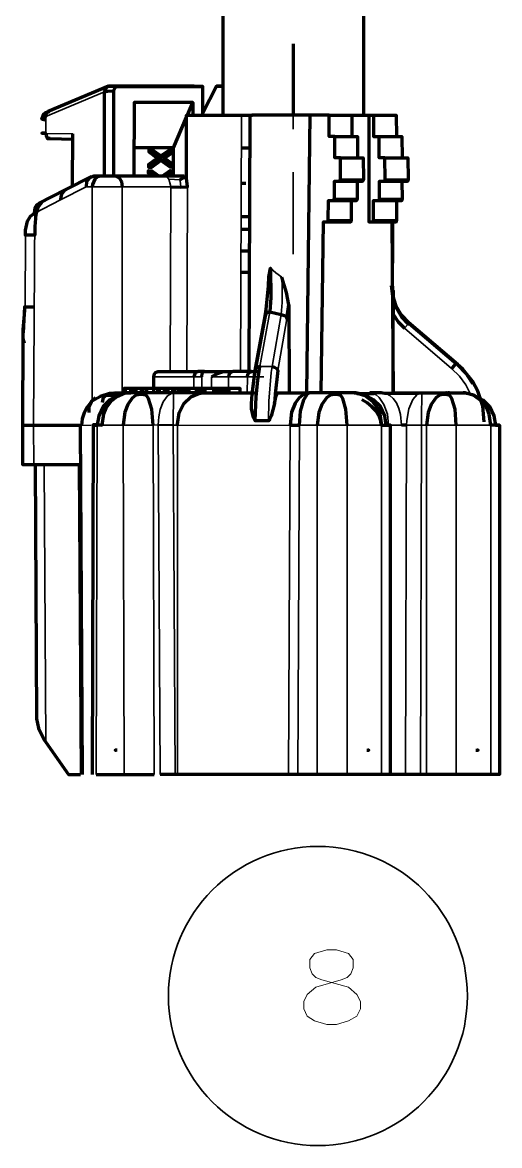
# Model space of a CAD drawing. Header units: millimetres. Extents: x 0 to 174, y 0 to 33.
# Drawn here: x 31.05 to 31.49, y 3.745 to 4.779 of the extents above; entities that cross this region are included whole.
import ezdxf

# ---------------------------------------------------------------- set-up
doc = ezdxf.new("R2010")
doc.units = ezdxf.units.MM
doc.layers.add('PDF_Geomertry', color=7, linetype='Continuous', true_color=0x405f80)

msp = doc.modelspace()

# ---------------------------------------------------------------- linework, layer by layer
at = {"layer": 'PDF_Geomertry', "lineweight": 70}
for points in [[(31.2346, 6.7637), (31.2346, 4.694)], [(31.3646, 4.694), (31.3646, 6.7637)], [(31.1292, 4.7206), (31.0736, 4.6974)], [(31.1297, 4.7206), (31.1283, 4.7203), (31.1269, 4.719), (31.1258, 4.7158), (31.1258, 4.7156)], [(31.2163, 4.694), (31.2164, 4.7204), (31.2083, 4.7206), (31.1447, 4.7206), (31.1297, 4.7206), (31.1299, 4.7206), (31.1371, 4.7204)], [(31.134, 4.7165), (31.1356, 4.7194), (31.1371, 4.7204), (31.2164, 4.7204)], [(31.2163, 4.696), (31.229, 4.7206)], [(31.2346, 4.7206), (31.229, 4.7206), (31.2346, 4.7204)], [(31.1256, 4.6379), (31.1258, 4.7156), (31.1285, 4.7161), (31.134, 4.7165), (31.1338, 4.6379)], [(31.0711, 4.6894), (31.0686, 4.69), (31.0681, 4.6903), (31.0679, 4.6906), (31.0679, 4.6907), (31.0679, 4.691), (31.0682, 4.6913), (31.0689, 4.6917), (31.0715, 4.6928), (31.0718, 4.6954), (31.0735, 4.6972), (31.0749, 4.6975)], [(31.0736, 4.6972), (31.071, 4.6958), (31.0692, 4.6943), (31.0679, 4.6907)], [(31.2071, 4.7058), (31.1529, 4.7058), (31.1526, 4.6379)], [(31.2021, 4.694), (31.2071, 4.7058), (31.2071, 4.694)], [(31.1867, 4.6281), (31.1961, 4.6276), (31.2018, 4.6281), (31.2021, 4.6281), (31.2014, 4.6357), (31.2011, 4.6374), (31.2014, 4.694), (31.2363, 4.694), (31.2622, 4.694)], [(31.1893, 4.6379), (31.1894, 4.6638), (31.2014, 4.6922)], [(31.2521, 4.694), (31.2556, 4.694), (31.2582, 4.694), (31.2594, 4.694), (31.2599, 4.694), (31.2601, 4.694), (31.2601, 4.694), (31.2601, 4.694), (31.2601, 4.694)], [(31.2596, 4.694), (31.2586, 4.4578)], [(31.3329, 4.694), (31.3154, 4.694), (31.2614, 4.694)], [(31.3121, 4.4381), (31.3154, 4.694)], [(31.3381, 4.6743), (31.3329, 4.6743), (31.3329, 4.694), (31.3539, 4.694), (31.3692, 4.694), (31.3736, 4.694), (31.3944, 4.694), (31.3947, 4.6743)], [(31.3539, 4.6743), (31.3539, 4.694)], [(31.3692, 4.694), (31.3692, 4.5956), (31.3726, 4.5956), (31.3942, 4.5956), (31.3946, 4.5958), (31.395, 4.5961), (31.3953, 4.5975), (31.3951, 4.6153)], [(31.3736, 4.694), (31.3736, 4.6743), (31.3789, 4.6743)], [(31.0711, 4.6775), (31.0686, 4.6774), (31.0679, 4.6774), (31.0678, 4.6774), (31.0679, 4.6774), (31.0679, 4.6774), (31.0715, 4.6772), (31.0718, 4.6754), (31.0726, 4.6738), (31.0733, 4.6732), (31.074, 4.6726), (31.0756, 4.6724), (31.0964, 4.6718)], [(31.0962, 4.6286), (31.0964, 4.6767)], [(31.0756, 4.6724), (31.0728, 4.6724), (31.0728, 4.6724), (31.0728, 4.6724), (31.0728, 4.6725), (31.0751, 4.6725)], [(31.3431, 4.6546), (31.3379, 4.6546), (31.3381, 4.6743), (31.359, 4.6743), (31.359, 4.6546)], [(31.3842, 4.6546), (31.379, 4.6546), (31.3789, 4.6743), (31.3999, 4.6743), (31.4001, 4.6546)], [(31.1894, 4.6638), (31.1528, 4.6638)], [(31.1662, 4.6486), (31.1743, 4.6543), (31.1772, 4.6543), (31.1693, 4.66), (31.1664, 4.6601), (31.1743, 4.6543)], [(31.1775, 4.6565), (31.1862, 4.6625), (31.1892, 4.6625), (31.1789, 4.6556), (31.1693, 4.6625), (31.1664, 4.6625), (31.1664, 4.6601)], [(31.1693, 4.6625), (31.1693, 4.66)], [(31.189, 4.6461), (31.189, 4.6486), (31.1811, 4.6543), (31.189, 4.66), (31.1892, 4.6625)], [(31.2519, 4.6638), (31.2594, 4.6638)], [(31.1772, 4.6543), (31.1692, 4.6486), (31.1662, 4.6486), (31.1662, 4.6461), (31.1692, 4.6461), (31.1692, 4.6486)], [(31.1692, 4.6461), (31.1789, 4.6531), (31.189, 4.6461), (31.1861, 4.6461), (31.1775, 4.6521)], [(31.3418, 4.6329), (31.3424, 4.6332), (31.3426, 4.6336), (31.3431, 4.635), (31.3431, 4.6546), (31.3642, 4.6546), (31.3643, 4.635), (31.3639, 4.6336), (31.3636, 4.6332), (31.3631, 4.6329), (31.3418, 4.6329), (31.3375, 4.6329), (31.3374, 4.6172), (31.3369, 4.6158), (31.3367, 4.6154), (31.3361, 4.6153)], [(31.3832, 4.6329), (31.3836, 4.6332), (31.384, 4.6336), (31.3843, 4.635), (31.3842, 4.6546), (31.4053, 4.6546), (31.4056, 4.635), (31.4053, 4.6336), (31.405, 4.6332), (31.4044, 4.6329), (31.3832, 4.6329), (31.3789, 4.6329), (31.3789, 4.6172), (31.3786, 4.6158), (31.3783, 4.6154), (31.3778, 4.6153)], [(31.1136, 4.6376), (31.09, 4.6256)], [(31.1361, 4.6379), (31.1344, 4.6379), (31.1224, 4.6379), (31.1157, 4.6379), (31.1117, 4.6364), (31.1092, 4.6328), (31.1086, 4.6281)], [(31.1224, 4.6379), (31.1193, 4.6372), (31.1168, 4.635), (31.1146, 4.63), (31.1144, 4.6281)], [(31.199, 4.6379), (31.1901, 4.6379), (31.1808, 4.6379), (31.1361, 4.6379), (31.1393, 4.6364), (31.1413, 4.6329), (31.1419, 4.6281)], [(31.1662, 4.6404), (31.1662, 4.6429), (31.1692, 4.6428), (31.1761, 4.6379)], [(31.1697, 4.6379), (31.1662, 4.6404), (31.1692, 4.6404), (31.1692, 4.6428)], [(31.1692, 4.6404), (31.1726, 4.6379)], [(31.1789, 4.6379), (31.1861, 4.6429), (31.189, 4.6428), (31.1818, 4.6379)], [(31.1856, 4.6379), (31.189, 4.6404), (31.189, 4.6428)], [(31.195, 4.6343), (31.2011, 4.6378)], [(31.0901, 4.6256), (31.0649, 4.6125)], [(31.0903, 4.6256), (31.0882, 4.624), (31.0864, 4.6217), (31.0854, 4.6189), (31.085, 4.616)], [(31.256, 4.6311), (31.2518, 4.6311)], [(31.3307, 4.5956), (31.3313, 4.5958), (31.3315, 4.5961), (31.3319, 4.5975), (31.3321, 4.6153), (31.3361, 4.6153), (31.3575, 4.6153), (31.3581, 4.6154), (31.3583, 4.6158), (31.3588, 4.6172), (31.3589, 4.6329)], [(31.3726, 4.5956), (31.3731, 4.5958), (31.3735, 4.5961), (31.3737, 4.5975), (31.3737, 4.6153), (31.3778, 4.6153), (31.3992, 4.6153), (31.3997, 4.6154), (31.4, 4.6158), (31.4003, 4.6172), (31.4001, 4.6329)], [(31.3254, 4.4381), (31.3274, 4.5956), (31.3307, 4.5956), (31.3522, 4.5956), (31.3528, 4.5958), (31.3531, 4.5961), (31.3535, 4.5975), (31.3535, 4.6153)], [(31.0676, 4.6132), (31.0661, 4.6129), (31.0635, 4.6115), (31.0618, 4.609), (31.0614, 4.6037), (31.0612, 4.6036), (31.0617, 4.6089), (31.0633, 4.6114), (31.0667, 4.6131), (31.0675, 4.6131), (31.0642, 4.609), (31.0622, 4.6025), (31.0614, 4.5913), (31.0615, 4.5835), (31.0526, 4.5835), (31.0525, 4.5835), (31.0528, 4.5835), (31.0529, 4.5882), (31.0546, 4.5963), (31.0574, 4.6011), (31.0612, 4.6036)], [(31.2517, 4.6006), (31.2592, 4.6006)], [(31.3907, 4.5956), (31.3918, 4.4381)], [(31.3915, 4.5578), (31.3914, 4.5956)], [(31.2592, 4.5888), (31.2517, 4.5888)], [(31.2515, 4.569), (31.259, 4.569)], [(31.2647, 4.4125), (31.2629, 4.4154), (31.2613, 4.4235), (31.2613, 4.4283), (31.2618, 4.4369), (31.2644, 4.4588), (31.2739, 4.509), (31.2747, 4.515), (31.2767, 4.5367), (31.2772, 4.5451), (31.2786, 4.5532), (31.279, 4.526), (31.2782, 4.5128), (31.2753, 4.5119), (31.2743, 4.5108), (31.2739, 4.509)], [(31.2514, 4.5493), (31.2589, 4.5493)], [(31.2782, 4.5128), (31.2886, 4.5103), (31.2922, 4.5092), (31.2938, 4.5072), (31.2939, 4.5065), (31.2956, 4.5193), (31.2935, 4.5307), (31.289, 4.5447)], [(31.39, 4.5372), (31.3913, 4.5275), (31.3943, 4.5183), (31.3993, 4.51), (31.4058, 4.5029), (31.406, 4.5019), (31.4058, 4.5015), (31.3999, 4.5079), (31.3954, 4.5154), (31.3922, 4.5258), (31.3917, 4.5325), (31.3917, 4.5106), (31.3963, 4.5036), (31.4021, 4.4978)], [(31.3932, 4.5214), (31.3915, 4.5292)], [(31.0519, 4.5176), (31.0506, 4.4936)], [(31.0519, 4.4839), (31.0506, 4.4883), (31.0508, 4.4967), (31.0524, 4.5176), (31.0521, 4.5176), (31.0519, 4.5176), (31.0519, 4.5176), (31.0569, 4.5176), (31.0611, 4.5176)], [(31.2742, 4.5108), (31.2649, 4.4606)], [(31.2956, 4.5193), (31.2958, 4.4381)], [(31.3919, 4.4381), (31.3917, 4.5106)], [(31.4058, 4.5026), (31.3997, 4.5093), (31.395, 4.5171)], [(31.0504, 4.4915), (31.05, 4.4082)], [(31.2825, 4.4283), (31.2793, 4.4169), (31.2779, 4.4136), (31.2774, 4.4128), (31.2768, 4.4125), (31.2647, 4.4125), (31.2656, 4.4349), (31.2669, 4.4499), (31.2689, 4.4625), (31.2658, 4.4615), (31.2649, 4.4606), (31.2644, 4.4588)], [(31.2801, 4.4625), (31.2825, 4.4619), (31.2846, 4.4606), (31.2854, 4.4588), (31.2829, 4.4369), (31.2825, 4.4283), (31.284, 4.4356), (31.2847, 4.4374), (31.2851, 4.4378), (31.2856, 4.4381), (31.2858, 4.4381), (31.3147, 4.4381)], [(31.4496, 4.4644), (31.4494, 4.4644), (31.4492, 4.4643), (31.4483, 4.4636), (31.446, 4.4611), (31.4457, 4.4607)], [(31.4758, 4.4114), (31.4743, 4.426), (31.4697, 4.4399), (31.4649, 4.4489), (31.456, 4.46), (31.4512, 4.4644)], [(31.1711, 4.4421), (31.1711, 4.4529), (31.1717, 4.4556), (31.1728, 4.4569), (31.1735, 4.4574), (31.1743, 4.4576), (31.175, 4.4578), (31.2119, 4.4578), (31.2112, 4.4576), (31.2104, 4.4574), (31.2097, 4.4569), (31.2088, 4.4556), (31.2081, 4.4529)], [(31.2154, 4.4529), (31.2156, 4.4561), (31.2164, 4.4572), (31.2179, 4.4578), (31.2119, 4.4578)], [(31.2153, 4.4578), (31.2353, 4.4578), (31.244, 4.4578)], [(31.2244, 4.4529), (31.2306, 4.4565), (31.2353, 4.4578)], [(31.2574, 4.4529), (31.2579, 4.4556), (31.259, 4.4569), (31.2597, 4.4574), (31.2606, 4.4576), (31.2613, 4.4578), (31.244, 4.4578), (31.2432, 4.4576), (31.2425, 4.4574), (31.2418, 4.4569), (31.2407, 4.4556), (31.24, 4.4529)], [(31.2613, 4.4578), (31.2681, 4.4578)], [(31.1143, 4.431), (31.1219, 4.4353), (31.1307, 4.4378), (31.1351, 4.4381), (31.15, 4.4381), (31.15, 4.4421)], [(31.1928, 4.4085), (31.1928, 4.4093), (31.1944, 4.4197), (31.1989, 4.4283), (31.2053, 4.4346), (31.2126, 4.4376), (31.2165, 4.4381), (31.1894, 4.4381), (31.1608, 4.4381), (31.1486, 4.4381), (31.1446, 4.4378), (31.1369, 4.4347), (31.1318, 4.4307), (31.1269, 4.4242), (31.1247, 4.4188), (31.1232, 4.4086), (31.1153, 4.4086), (31.1151, 4.4086), (31.1151, 4.4086), (31.1189, 4.4086)], [(31.1486, 4.4381), (31.1469, 4.4381), (31.1389, 4.4365), (31.1306, 4.4319), (31.1244, 4.4256), (31.1203, 4.4172), (31.1189, 4.4088), (31.1151, 4.4088), (31.1232, 4.4086)], [(31.1237, 4.4294), (31.1247, 4.434), (31.1281, 4.4369), (31.1338, 4.4381)], [(31.1704, 4.4086), (31.1692, 4.4232), (31.1662, 4.4329), (31.1635, 4.4369), (31.1614, 4.4381), (31.1608, 4.4381), (31.1558, 4.4369), (31.1511, 4.4333), (31.1471, 4.4276), (31.1443, 4.4203), (31.1429, 4.4088)], [(31.1906, 4.4421), (31.1893, 4.4421), (31.1886, 4.4421), (31.1843, 4.4421), (31.1832, 4.4421), (31.1811, 4.4421), (31.1765, 4.4421), (31.1754, 4.4421), (31.1749, 4.4421), (31.171, 4.4421), (31.1646, 4.4421), (31.1613, 4.4421), (31.1597, 4.4421), (31.1549, 4.4421), (31.1533, 4.4421), (31.1515, 4.4421), (31.15, 4.4421), (31.1451, 4.4421), (31.1436, 4.4421), (31.1436, 4.4381)], [(31.1451, 4.4381), (31.1451, 4.4421)], [(31.1515, 4.4381), (31.1515, 4.4421)], [(31.1533, 4.4381), (31.1533, 4.4421)], [(31.1549, 4.4381), (31.1549, 4.4421)], [(31.1597, 4.4381), (31.1597, 4.4421)], [(31.1613, 4.4381), (31.1613, 4.4421)], [(31.1646, 4.4381), (31.1646, 4.4421)], [(31.171, 4.4381), (31.171, 4.4421)], [(31.1749, 4.4381), (31.1749, 4.4421)], [(31.1754, 4.4381), (31.1754, 4.4421)], [(31.1765, 4.4381), (31.1765, 4.4421)], [(31.1811, 4.4381), (31.1811, 4.4421)], [(31.1832, 4.4381), (31.1832, 4.4421)], [(31.1843, 4.4381), (31.1843, 4.4421)], [(31.1886, 4.4381), (31.1886, 4.4421)], [(31.1892, 4.4381), (31.1892, 4.4381), (31.1892, 4.4381), (31.1893, 4.4381), (31.1894, 4.4381)], [(31.1894, 4.4378), (31.1892, 4.4379), (31.1892, 4.4379), (31.1892, 4.4379)], [(31.1893, 4.4381), (31.1893, 4.4421)], [(31.2508, 4.4381), (31.2508, 4.4421), (31.2407, 4.4421), (31.2406, 4.4421), (31.2397, 4.4421), (31.2389, 4.4421), (31.2381, 4.4421), (31.2372, 4.4421), (31.2367, 4.4421), (31.2358, 4.4421), (31.2353, 4.4421), (31.2346, 4.4421), (31.2343, 4.4421), (31.234, 4.4421), (31.234, 4.4381), (31.234, 4.4421), (31.2335, 4.4421), (31.2324, 4.4421), (31.2313, 4.4421), (31.23, 4.4421), (31.229, 4.4421), (31.2279, 4.4421), (31.2272, 4.4421), (31.2267, 4.4421), (31.2265, 4.4421), (31.2238, 4.4421), (31.2186, 4.4421), (31.2174, 4.4421), (31.2158, 4.4421), (31.2149, 4.4421), (31.2142, 4.4421), (31.2132, 4.4421), (31.2124, 4.4421), (31.2118, 4.4421), (31.2112, 4.4421), (31.2108, 4.4421), (31.2107, 4.4421), (31.2106, 4.4421), (31.2035, 4.4421), (31.2033, 4.4421), (31.2033, 4.4381), (31.2033, 4.4421), (31.2031, 4.4421), (31.2026, 4.4421), (31.2019, 4.4421), (31.2008, 4.4421), (31.1999, 4.4421), (31.199, 4.4421), (31.1981, 4.4421), (31.1974, 4.4421), (31.1968, 4.4421), (31.196, 4.4421), (31.1953, 4.4421), (31.1947, 4.4421), (31.1944, 4.4421), (31.1942, 4.4421), (31.1942, 4.4381), (31.1942, 4.4421), (31.1906, 4.4421), (31.1906, 4.4381)], [(31.1942, 4.4421), (31.1942, 4.4421)], [(31.1944, 4.4381), (31.1944, 4.4421)], [(31.1947, 4.4381), (31.1947, 4.4421)], [(31.1953, 4.4381), (31.1953, 4.4421)], [(31.196, 4.4381), (31.196, 4.4421)], [(31.1968, 4.4381), (31.1968, 4.4421)], [(31.1974, 4.4381), (31.1974, 4.4421)], [(31.1981, 4.4381), (31.1981, 4.4421)], [(31.199, 4.4381), (31.199, 4.4421)], [(31.1999, 4.4381), (31.1999, 4.4421)], [(31.2008, 4.4381), (31.2008, 4.4421)], [(31.2019, 4.4381), (31.2019, 4.4421)], [(31.2026, 4.4381), (31.2026, 4.4421)], [(31.2031, 4.4381), (31.2031, 4.4421)], [(31.2033, 4.4421), (31.2033, 4.4421)], [(31.2035, 4.4381), (31.2035, 4.4421)], [(31.2106, 4.4381), (31.2106, 4.4421)], [(31.2107, 4.4381), (31.2107, 4.4421)], [(31.2108, 4.4381), (31.2108, 4.4421)], [(31.2112, 4.4381), (31.2112, 4.4421)], [(31.2118, 4.4381), (31.2118, 4.4421)], [(31.2124, 4.4381), (31.2124, 4.4421)], [(31.2132, 4.4381), (31.2132, 4.4421)], [(31.2142, 4.4381), (31.2142, 4.4421)], [(31.2149, 4.4381), (31.2149, 4.4421)], [(31.2158, 4.4381), (31.2158, 4.4421)], [(31.2165, 4.4381), (31.2647, 4.4381)], [(31.2174, 4.4381), (31.2174, 4.4421)], [(31.2186, 4.4381), (31.2186, 4.4421)], [(31.2265, 4.4381), (31.2265, 4.4421)], [(31.2267, 4.4381), (31.2267, 4.4421)], [(31.2272, 4.4381), (31.2272, 4.4421)], [(31.2279, 4.4381), (31.2279, 4.4421)], [(31.229, 4.4381), (31.229, 4.4421)], [(31.23, 4.4381), (31.23, 4.4421)], [(31.2313, 4.4381), (31.2313, 4.4421)], [(31.2324, 4.4381), (31.2324, 4.4421)], [(31.2335, 4.4381), (31.2335, 4.4421)], [(31.234, 4.4421), (31.234, 4.4421)], [(31.2343, 4.4381), (31.2343, 4.4421)], [(31.2346, 4.4381), (31.2346, 4.4421)], [(31.2353, 4.4381), (31.2353, 4.4421)], [(31.2358, 4.4381), (31.2358, 4.4421)], [(31.2367, 4.4381), (31.2367, 4.4421)], [(31.2372, 4.4381), (31.2372, 4.4421)], [(31.2381, 4.4381), (31.2381, 4.4421)], [(31.2389, 4.4381), (31.2389, 4.4421)], [(31.2397, 4.4381), (31.2397, 4.4421)], [(31.2406, 4.4381), (31.2406, 4.4421)], [(31.2407, 4.4381), (31.2407, 4.4421)], [(31.3053, 4.4086), (31.3064, 4.4215), (31.3094, 4.4319), (31.3128, 4.4372), (31.3144, 4.4381), (31.3147, 4.4381), (31.309, 4.4367), (31.305, 4.4335), (31.3015, 4.4288), (31.2982, 4.4204), (31.2967, 4.4086)], [(31.3557, 4.4381), (31.3575, 4.4381), (31.3656, 4.4358), (31.3725, 4.4307), (31.3774, 4.424), (31.3796, 4.4186), (31.3811, 4.4086), (31.3889, 4.4086), (31.3892, 4.4086), (31.3892, 4.4086), (31.389, 4.4086), (31.3889, 4.4086), (31.3886, 4.4086), (31.3874, 4.4086), (31.3854, 4.4086), (31.384, 4.4171), (31.38, 4.4256), (31.3737, 4.4319), (31.3654, 4.4365), (31.3574, 4.4381), (31.3557, 4.4381), (31.3399, 4.4381), (31.3147, 4.4381), (31.3139, 4.4381), (31.3138, 4.4379), (31.3135, 4.4376)], [(31.3493, 4.4086), (31.3481, 4.4232), (31.3453, 4.4329), (31.3425, 4.4369), (31.3404, 4.4381), (31.3399, 4.4381), (31.336, 4.4374), (31.3306, 4.4339), (31.3261, 4.4276), (31.3233, 4.4201), (31.3218, 4.4086)], [(31.3583, 4.4376), (31.3731, 4.4376), (31.3744, 4.4376), (31.3729, 4.4379), (31.3712, 4.4381)], [(31.4092, 4.4381), (31.4125, 4.4376), (31.3854, 4.4376), (31.384, 4.4376), (31.3824, 4.4379), (31.3808, 4.4381), (31.3712, 4.4381), (31.3706, 4.4381), (31.3706, 4.4376)], [(31.3918, 4.4376), (31.3918, 4.4381), (31.4092, 4.4381), (31.4185, 4.4381), (31.4406, 4.4381), (31.4564, 4.4381), (31.4581, 4.4381), (31.4661, 4.4365), (31.4744, 4.4319), (31.4807, 4.4256), (31.4847, 4.4171), (31.486, 4.4086), (31.4881, 4.4086), (31.4893, 4.4086), (31.4896, 4.4086), (31.4897, 4.4086), (31.4899, 4.4086), (31.4899, 4.4086), (31.4896, 4.4086), (31.4818, 4.4086), (31.4803, 4.4186), (31.4781, 4.424), (31.4732, 4.4307), (31.4661, 4.4358), (31.4582, 4.4381), (31.4564, 4.4381)], [(31.4181, 4.4381), (31.4181, 4.4381), (31.4182, 4.4381), (31.4182, 4.4381), (31.4185, 4.4381)], [(31.4183, 4.4378), (31.4181, 4.4379), (31.4181, 4.4379), (31.4181, 4.4379)], [(31.45, 4.4086), (31.4488, 4.4232), (31.446, 4.4329), (31.4432, 4.4369), (31.441, 4.4381), (31.4406, 4.4381), (31.4367, 4.4374), (31.4313, 4.4339), (31.4268, 4.4276), (31.4239, 4.4201), (31.4225, 4.4086)], [(31.4436, 4.4381), (31.4422, 4.4381)], [(31.1132, 4.4294), (31.1096, 4.4249), (31.1068, 4.4197), (31.1051, 4.4142), (31.1046, 4.4083)], [(31.1175, 4.4337), (31.1135, 4.43), (31.1113, 4.4254), (31.1111, 4.4201)], [(31.1387, 4.4358), (31.1261, 4.4358)], [(31.1644, 4.436), (31.1593, 4.4367), (31.1542, 4.436)], [(31.3435, 4.436), (31.3382, 4.4367), (31.3331, 4.436)], [(31.3807, 4.4086), (31.3803, 4.4125), (31.3792, 4.4162), (31.3761, 4.4213), (31.3722, 4.4254), (31.3678, 4.4289), (31.3629, 4.4317)], [(31.444, 4.436), (31.4389, 4.4367), (31.4337, 4.436)], [(31.05, 4.4088), (31.0501, 4.3722), (31.0604, 4.3722), (31.1035, 4.3722)], [(31.05, 4.4086), (31.0603, 4.4086), (31.1032, 4.4086), (31.1032, 4.4083)], [(31.1032, 4.4088), (31.1051, 4.0867)], [(31.1151, 4.4088), (31.1143, 4.0867)], [(31.1889, 4.4088), (31.1889, 4.4085)], [(31.3053, 4.4083), (31.2967, 4.4083)], [(31.4899, 4.4086), (31.4899, 4.0867), (31.4818, 4.0867), (31.45, 4.0867), (31.4225, 4.0867), (31.4171, 4.0867), (31.4033, 4.0867), (31.3892, 4.0867), (31.3892, 4.4086)], [(31.4042, 4.4085), (31.3996, 4.4085)], [(31.0617, 4.3722), (31.0631, 4.1381), (31.0647, 4.1293), (31.0701, 4.1186), (31.0717, 4.1165), (31.0926, 4.0867), (31.1036, 4.0867)], [(31.1374, 4.109), (31.1354, 4.1092), (31.1354, 4.1092), (31.1354, 4.1092), (31.1364, 4.109)], [(31.3674, 4.109), (31.3693, 4.1092), (31.3694, 4.1092), (31.3693, 4.1092), (31.3685, 4.109)], [(31.4681, 4.109), (31.47, 4.1092), (31.47, 4.1092), (31.47, 4.1092), (31.4692, 4.109)], [(31.1181, 4.0867), (31.1438, 4.0867), (31.1514, 4.0867), (31.1713, 4.0867)], [(31.3892, 4.0867), (31.3811, 4.0867), (31.3493, 4.0867), (31.3218, 4.0867), (31.3039, 4.0867), (31.2954, 4.0867), (31.1931, 4.0867), (31.1908, 4.0867), (31.1771, 4.0867)]]:
    msp.add_lwpolyline(points, dxfattribs=at)
at = {"layer": 'PDF_Geomertry', "color": 3, "lineweight": 70}
msp.add_lwpolyline([(31.2996, 4.7597), (31.2996, 4.694)], dxfattribs=at)
at = {"layer": 'PDF_Geomertry', "color": 18, "lineweight": 35, "true_color": 0x260000}
for points in [[(31.2996, 4.7597), (31.2996, 4.681)], [(31.2996, 4.6415), (31.2996, 4.5661)]]:
    msp.add_lwpolyline(points, dxfattribs=at)
at = {"layer": 'PDF_Geomertry', "lineweight": 35}
for points in [[(31.1258, 4.7156), (31.0715, 4.6928), (31.0715, 4.6772), (31.0964, 4.6767)], [(31.2521, 4.694), (31.2511, 4.4578)], [(31.1961, 4.6276), (31.1958, 4.6314), (31.195, 4.6343), (31.1901, 4.6346), (31.1849, 4.635), (31.1865, 4.6296), (31.1867, 4.6281), (31.1419, 4.6281), (31.1418, 4.4381)], [(31.1808, 4.6379), (31.1833, 4.6369), (31.1849, 4.635)], [(31.3643, 4.635), (31.3431, 4.635)], [(31.4056, 4.635), (31.3843, 4.635)], [(31.1143, 4.431), (31.1144, 4.6281), (31.1086, 4.6281), (31.085, 4.616), (31.0614, 4.6037), (31.0603, 4.4086), (31.0604, 4.3722)], [(31.1144, 4.6281), (31.1419, 4.6281)], [(31.1861, 4.4578), (31.1867, 4.6281)], [(31.2015, 4.4578), (31.2021, 4.6281)], [(31.3588, 4.6172), (31.3374, 4.6172)], [(31.4003, 4.6172), (31.3789, 4.6172)], [(31.3535, 4.5975), (31.3319, 4.5975)], [(31.3953, 4.5975), (31.3737, 4.5975)], [(31.0528, 4.5835), (31.0524, 4.5176)], [(31.2786, 4.5532), (31.2835, 4.5488), (31.289, 4.5447), (31.2894, 4.535), (31.2894, 4.5214), (31.2886, 4.5103), (31.2801, 4.4625), (31.2793, 4.4571), (31.2772, 4.4306), (31.2768, 4.4125)], [(31.2801, 4.4625), (31.2689, 4.4625), (31.2782, 4.5128)], [(31.2939, 4.5065), (31.2854, 4.4588)], [(31.4512, 4.4644), (31.4511, 4.4642), (31.4507, 4.4642), (31.4496, 4.4644), (31.4058, 4.5015), (31.4058, 4.5015), (31.4054, 4.5013), (31.4021, 4.4978), (31.4457, 4.4607), (31.4528, 4.4536), (31.4588, 4.4456), (31.4631, 4.4371)], [(31.4496, 4.4644), (31.4593, 4.4543), (31.4647, 4.4461)], [(31.1711, 4.4529), (31.2081, 4.4529), (31.2081, 4.4421)], [(31.2081, 4.4529), (31.2154, 4.4529), (31.2154, 4.4421)], [(31.2572, 4.4381), (31.2574, 4.4529), (31.24, 4.4529), (31.2244, 4.4529), (31.2244, 4.4421)], [(31.24, 4.4421), (31.24, 4.4529)], [(31.2574, 4.4529), (31.2726, 4.4529)], [(31.3731, 4.4376), (31.376, 4.4363), (31.3788, 4.434), (31.3833, 4.4274), (31.3864, 4.4185), (31.3874, 4.4085)], [(31.3854, 4.4376), (31.3887, 4.4358), (31.3919, 4.4329), (31.3949, 4.4289), (31.3971, 4.4239), (31.3986, 4.4183), (31.3996, 4.4085), (31.3892, 4.4085)], [(31.1032, 4.4083), (31.1035, 4.4083), (31.1135, 4.4085)], [(31.1181, 4.0867), (31.1189, 4.4086), (31.1429, 4.4086), (31.1438, 4.0867)], [(31.1189, 4.4088), (31.1189, 4.4086)], [(31.1713, 4.0867), (31.1704, 4.4086), (31.1751, 4.4088), (31.1751, 4.4083), (31.1771, 4.0867)], [(31.1889, 4.4085), (31.1751, 4.4083)], [(31.1931, 4.0867), (31.1928, 4.4085), (31.1889, 4.4085), (31.1908, 4.0867)], [(31.1928, 4.4085), (31.2967, 4.4083), (31.2954, 4.0867)], [(31.3218, 4.0867), (31.3218, 4.4086), (31.3053, 4.4086), (31.2967, 4.4086), (31.2967, 4.4083)], [(31.3039, 4.0867), (31.3053, 4.4083), (31.3053, 4.4086)], [(31.3493, 4.4086), (31.3275, 4.4086), (31.3218, 4.4086)], [(31.3493, 4.0867), (31.3493, 4.4086), (31.3811, 4.4086), (31.3811, 4.0867)], [(31.4033, 4.0867), (31.4042, 4.4085), (31.4042, 4.4086)], [(31.4179, 4.4085), (31.4042, 4.4085)], [(31.4225, 4.0867), (31.4225, 4.4086), (31.4179, 4.4086), (31.4179, 4.4085), (31.4171, 4.0867)], [(31.45, 4.4086), (31.4282, 4.4086), (31.4225, 4.4086)], [(31.4818, 4.0867), (31.4818, 4.4086), (31.45, 4.4086), (31.45, 4.0867)], [(31.0717, 4.1165), (31.07, 4.3722)], [(31.1018, 4.3722), (31.1036, 4.0867)]]:
    msp.add_lwpolyline(points, dxfattribs=at)
at = {"layer": 'PDF_Geomertry', "lineweight": 70}
msp.add_lwpolyline([(31.4512, 4.4644), (31.4514, 4.4644), (31.4058, 4.5029)], close=True, dxfattribs=at)
at = {"layer": 'PDF_Geomertry', "lineweight": 35}
for points in [[(31.1751, 4.4088), (31.1889, 4.4088), (31.1893, 4.4374), (31.1894, 4.4381), (31.1894, 4.4381), (31.1894, 4.4381), (31.1879, 4.4379), (31.1836, 4.4354), (31.1796, 4.43), (31.1769, 4.4228), (31.1757, 4.4162)], [(31.4179, 4.4086), (31.4179, 4.4154), (31.4183, 4.4376), (31.4185, 4.4381), (31.414, 4.4367), (31.4099, 4.4322), (31.4061, 4.4235), (31.4043, 4.4129), (31.4042, 4.4086)], [(31.1704, 4.4086), (31.1429, 4.4088), (31.1429, 4.4086)]]:
    msp.add_lwpolyline(points, close=True, dxfattribs=at)
at = {"layer": 'PDF_Geomertry', "color": 18, "lineweight": 13, "true_color": 0x260000}
msp.add_lwpolyline([(31.3506, 3.8908), (31.3261, 3.8975), (31.3204, 3.8997), (31.3171, 3.9031), (31.315, 3.9086), (31.315, 3.9164), (31.3193, 3.9219), (31.3306, 3.9253), (31.3394, 3.9253), (31.3506, 3.9219), (31.355, 3.9164), (31.355, 3.9086), (31.3528, 3.9031), (31.3494, 3.8997), (31.3439, 3.8975), (31.3204, 3.8908), (31.3126, 3.8842), (31.3093, 3.8775), (31.3093, 3.8708), (31.3126, 3.8642), (31.3193, 3.8597), (31.3306, 3.8564), (31.3394, 3.8564), (31.3506, 3.8597), (31.3583, 3.8642), (31.3617, 3.8708), (31.3617, 3.8775), (31.3583, 3.8842)], close=True, dxfattribs=at)
at = {"layer": 'PDF_Geomertry', "color": 18, "lineweight": 35, "true_color": 0x260000}
msp.add_circle((31.3224, 3.8827), 0.1378, dxfattribs=at)

doc.saveas('drawing.dxf')
